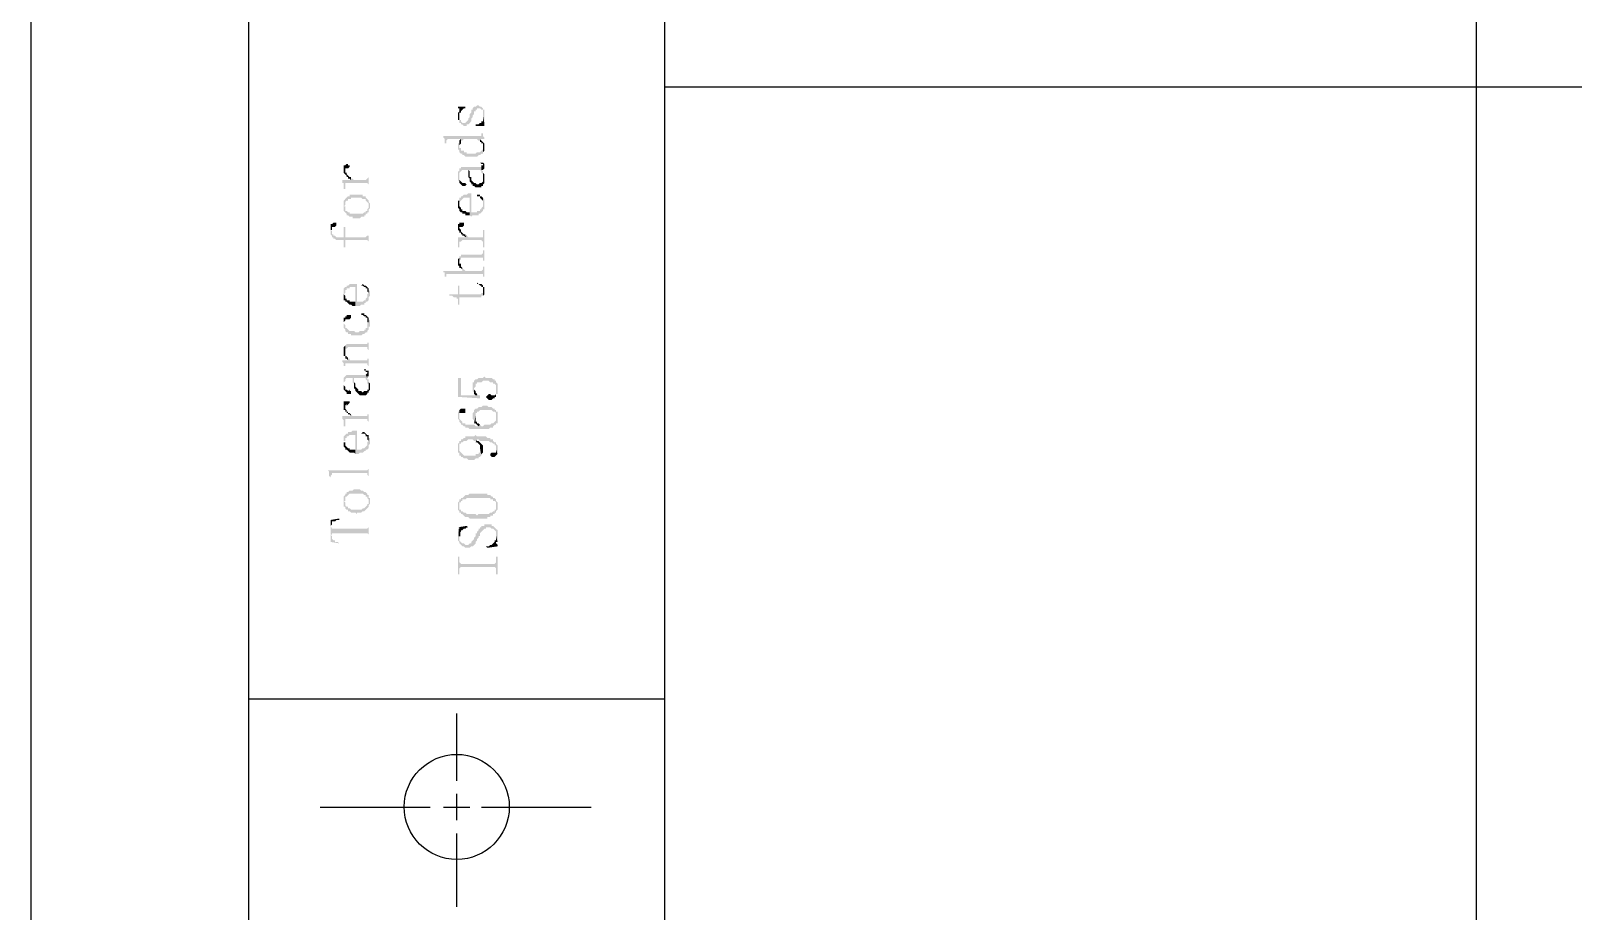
# Model space of a CAD drawing. Header units: inches. Extents: x 3613 to 8393, y -2205 to -794.
# Drawn here: x 4076.93 to 4124.44, y -2086.03 to -2058.91 of the extents above; entities that cross this region are included whole.
import ezdxf

# ---------------------------------------------------------------- set-up
doc = ezdxf.new("R2010")
doc.units = ezdxf.units.IN
doc.header["$MEASUREMENT"] = 0

msp = doc.modelspace()

# ---------------------------------------------------------------- hatches: boundary and pattern name
at = {"transparency": 33554559}
for points in [[(4090.087, -2061.252), (4090.087, -2061.297), (4090.132, -2061.297), (4090.132, -2061.703), (4090.132, -2061.523), (4090.132, -2061.433), (4090.177, -2061.433), (4090.177, -2061.387), (4090.222, -2061.342), (4090.222, -2061.342), (4090.268, -2061.297), (4090.313, -2061.297), (4090.313, -2061.252)], [(4090.132, -2061.703), (4090.132, -2061.749), (4090.177, -2061.749), (4090.177, -2061.794), (4090.222, -2061.794), (4090.268, -2061.839), (4090.358, -2061.839), (4090.358, -2061.794), (4090.403, -2061.794), (4090.448, -2061.749), (4090.448, -2061.749), (4090.493, -2061.703), (4090.493, -2061.613), (4090.538, -2061.568), (4090.538, -2061.523), (4090.584, -2061.478), (4090.584, -2061.387), (4090.629, -2061.387), (4090.629, -2061.342), (4090.674, -2061.342), (4090.674, -2061.297), (4090.764, -2061.297), (4090.809, -2061.342), (4090.854, -2061.342), (4090.854, -2061.387), (4090.854, -2061.523), (4090.899, -2061.749), (4090.899, -2061.703), (4090.899, -2061.613), (4090.899, -2061.433), (4090.899, -2061.342), (4090.854, -2061.342), (4090.854, -2061.297), (4090.854, -2061.297), (4090.809, -2061.252), (4090.764, -2061.252), (4090.719, -2061.207), (4090.674, -2061.207), (4090.629, -2061.252), (4090.584, -2061.252), (4090.538, -2061.297), (4090.538, -2061.342), (4090.493, -2061.342), (4090.493, -2061.433), (4090.448, -2061.478), (4090.448, -2061.568), (4090.403, -2061.613), (4090.403, -2061.658), (4090.358, -2061.703), (4090.358, -2061.703), (4090.313, -2061.749), (4090.222, -2061.749), (4090.177, -2061.703), (4090.177, -2061.658), (4090.132, -2061.658), (4090.132, -2061.523)], [(4090.087, -2061.523), (4090.087, -2061.658), (4090.132, -2061.658), (4090.132, -2061.703), (4090.132, -2061.342), (4090.132, -2061.387), (4090.087, -2061.433)], [(4090.629, -2061.794), (4090.629, -2061.839), (4090.899, -2061.839), (4090.899, -2061.794), (4090.899, -2061.749), (4090.899, -2061.749), (4090.854, -2061.523), (4090.854, -2061.613), (4090.854, -2061.703), (4090.809, -2061.703), (4090.809, -2061.749), (4090.764, -2061.749), (4090.719, -2061.794), (4090.674, -2061.794)], [(4089.636, -2062.155), (4089.636, -2062.2), (4089.681, -2062.245), (4089.681, -2062.38), (4089.726, -2062.38), (4089.726, -2062.29), (4089.726, -2062.29), (4089.771, -2062.245), (4090.177, -2062.245), (4090.177, -2062.29), (4090.222, -2062.29), (4090.268, -2062.245), (4090.674, -2062.245), (4090.719, -2062.29), (4090.764, -2062.29), (4090.764, -2062.245), (4090.899, -2062.245), (4090.899, -2062.2), (4090.854, -2062.155), (4090.854, -2062.064), (4090.809, -2062.064), (4090.809, -2062.11), (4090.809, -2062.155), (4090.764, -2062.155)], [(4090.132, -2062.335), (4090.132, -2062.471), (4090.132, -2062.426), (4090.177, -2062.38), (4090.177, -2062.335), (4090.177, -2062.245), (4090.177, -2062.245), (4090.132, -2062.29)], [(4090.764, -2062.29), (4090.764, -2062.335), (4090.809, -2062.335), (4090.809, -2062.38), (4090.854, -2062.38), (4090.854, -2062.651), (4090.899, -2062.606), (4090.899, -2062.471), (4090.899, -2062.426), (4090.899, -2062.38), (4090.854, -2062.335), (4090.854, -2062.335), (4090.809, -2062.29), (4090.809, -2062.29), (4090.764, -2062.245)], [(4090.087, -2062.471), (4090.087, -2062.561), (4090.132, -2062.606), (4090.132, -2062.651), (4090.177, -2062.696), (4090.222, -2062.696), (4090.222, -2062.741), (4090.268, -2062.741), (4090.313, -2062.787), (4090.674, -2062.787), (4090.719, -2062.741), (4090.764, -2062.741), (4090.809, -2062.696), (4090.854, -2062.696), (4090.854, -2062.471), (4090.854, -2062.561), (4090.809, -2062.606), (4090.809, -2062.606), (4090.764, -2062.651), (4090.674, -2062.651), (4090.629, -2062.696), (4090.358, -2062.696), (4090.358, -2062.651), (4090.268, -2062.651), (4090.268, -2062.606), (4090.177, -2062.606), (4090.177, -2062.516), (4090.132, -2062.516), (4090.132, -2062.335), (4090.132, -2062.38), (4090.087, -2062.38), (4090.087, -2062.426)], [(4086.567, -2063.193), (4086.567, -2063.283), (4086.567, -2063.283), (4086.612, -2063.328), (4086.612, -2063.193), (4086.612, -2063.148), (4086.702, -2063.148), (4086.747, -2063.102), (4086.747, -2063.057), (4086.702, -2063.057), (4086.702, -2063.012), (4086.657, -2063.012), (4086.612, -2063.057), (4086.567, -2063.057), (4086.567, -2063.148)], [(4086.612, -2063.328), (4086.612, -2063.328), (4086.657, -2063.373), (4086.657, -2063.418), (4086.702, -2063.418), (4086.702, -2063.464), (4086.747, -2063.464), (4086.792, -2063.509), (4086.792, -2063.418), (4086.747, -2063.418), (4086.702, -2063.373), (4086.702, -2063.373), (4086.657, -2063.328), (4086.657, -2063.283), (4086.612, -2063.283), (4086.612, -2063.193)], [(4090.087, -2063.373), (4090.087, -2063.418), (4090.087, -2063.509), (4090.132, -2063.554), (4090.132, -2063.599), (4090.132, -2063.373), (4090.132, -2063.283), (4090.177, -2063.238), (4090.177, -2063.238), (4090.222, -2063.193), (4090.403, -2063.193), (4090.403, -2063.418), (4090.403, -2063.193), (4090.764, -2063.193), (4090.809, -2063.238), (4090.809, -2063.283), (4090.809, -2063.283), (4090.854, -2063.328), (4090.854, -2063.373), (4090.854, -2063.464), (4090.854, -2063.283), (4090.854, -2063.238), (4090.809, -2063.193), (4090.809, -2063.102), (4090.177, -2063.102), (4090.177, -2063.148), (4090.132, -2063.148), (4090.132, -2063.238), (4090.087, -2063.238), (4090.087, -2063.328)], [(4090.403, -2063.418), (4090.448, -2063.464), (4090.448, -2063.554), (4090.448, -2063.554), (4090.493, -2063.599), (4090.493, -2063.644), (4090.538, -2063.644), (4090.538, -2063.689), (4090.584, -2063.689), (4090.629, -2063.734), (4090.809, -2063.734), (4090.809, -2063.689), (4090.854, -2063.689), (4090.854, -2063.644), (4090.899, -2063.599), (4090.899, -2063.464), (4090.899, -2063.373), (4090.899, -2063.328), (4090.899, -2063.328), (4090.854, -2063.283), (4090.854, -2063.554), (4090.854, -2063.554), (4090.809, -2063.599), (4090.764, -2063.599), (4090.719, -2063.644), (4090.674, -2063.644), (4090.629, -2063.599), (4090.584, -2063.599), (4090.538, -2063.554), (4090.538, -2063.554), (4090.493, -2063.509), (4090.493, -2063.418), (4090.448, -2063.418), (4090.448, -2063.238), (4090.403, -2063.193)], [(4090.719, -2062.967), (4090.764, -2062.967), (4090.809, -2063.012), (4090.854, -2063.012), (4090.854, -2063.193), (4090.899, -2063.148), (4090.899, -2063.057), (4090.899, -2063.012), (4090.854, -2062.967), (4090.764, -2062.967)], [(4090.809, -2063.102), (4090.809, -2063.193), (4090.854, -2063.193), (4090.854, -2063.057), (4090.809, -2063.057)], [(4086.522, -2063.509), (4086.522, -2063.599), (4086.567, -2063.599), (4086.567, -2063.689), (4086.567, -2063.779), (4086.612, -2063.779), (4086.612, -2063.644), (4086.612, -2063.599), (4087.289, -2063.599), (4087.334, -2063.644), (4087.334, -2063.779), (4087.334, -2063.283), (4087.334, -2063.418), (4087.334, -2063.418), (4087.289, -2063.464), (4087.289, -2063.464), (4087.244, -2063.509), (4086.883, -2063.509), (4086.838, -2063.464), (4086.792, -2063.464), (4086.792, -2063.509)], [(4090.132, -2063.599), (4090.132, -2063.599), (4090.177, -2063.644), (4090.177, -2063.644), (4090.222, -2063.689), (4090.313, -2063.689), (4090.358, -2063.644), (4090.313, -2063.599), (4090.222, -2063.599), (4090.177, -2063.554), (4090.177, -2063.554), (4090.132, -2063.509), (4090.132, -2063.373)], [(4086.567, -2064.141), (4086.567, -2064.321), (4086.567, -2064.321), (4086.612, -2064.276), (4086.612, -2064.231), (4086.612, -2064.186), (4086.657, -2064.141), (4086.702, -2064.141), (4086.702, -2064.095), (4086.792, -2064.095), (4086.792, -2064.05), (4087.108, -2064.05), (4087.153, -2064.095), (4087.244, -2064.095), (4087.244, -2064.141), (4087.244, -2064.141), (4087.289, -2064.186), (4087.289, -2064.186), (4087.334, -2064.231), (4087.334, -2064.502), (4087.334, -2064.411), (4087.379, -2064.366), (4087.379, -2064.276), (4087.379, -2064.231), (4087.334, -2064.186), (4087.334, -2064.141), (4087.334, -2064.141), (4087.289, -2064.095), (4087.289, -2064.095), (4087.244, -2064.05), (4087.244, -2064.005), (4087.153, -2064.005), (4087.153, -2063.96), (4086.747, -2063.96), (4086.747, -2064.005), (4086.702, -2064.005), (4086.657, -2064.05), (4086.657, -2064.05), (4086.612, -2064.095), (4086.612, -2064.095)], [(4086.567, -2064.321), (4086.567, -2064.456), (4086.567, -2064.456), (4086.612, -2064.502), (4086.612, -2064.502), (4086.657, -2064.547), (4086.657, -2064.592), (4086.702, -2064.592), (4086.747, -2064.637), (4086.838, -2064.637), (4086.838, -2064.682), (4087.063, -2064.682), (4087.108, -2064.637), (4087.199, -2064.637), (4087.199, -2064.592), (4087.244, -2064.592), (4087.244, -2064.547), (4087.289, -2064.547), (4087.289, -2064.502), (4087.334, -2064.502), (4087.334, -2064.321), (4087.334, -2064.366), (4087.289, -2064.411), (4087.289, -2064.456), (4087.244, -2064.456), (4087.244, -2064.502), (4087.199, -2064.502), (4087.153, -2064.547), (4086.747, -2064.547), (4086.747, -2064.502), (4086.702, -2064.502), (4086.657, -2064.456), (4086.612, -2064.456), (4086.612, -2064.321), (4086.567, -2064.321), (4086.567, -2064.141), (4086.567, -2064.186), (4086.567, -2064.276)], [(4090.087, -2064.276), (4090.087, -2064.366), (4090.132, -2064.411), (4090.132, -2064.456), (4090.177, -2064.502), (4090.222, -2064.502), (4090.222, -2064.547), (4090.313, -2064.547), (4090.313, -2064.592), (4090.448, -2064.592), (4090.448, -2064.502), (4090.358, -2064.502), (4090.313, -2064.456), (4090.222, -2064.456), (4090.222, -2064.411), (4090.177, -2064.411), (4090.177, -2064.366), (4090.177, -2064.366), (4090.132, -2064.321), (4090.132, -2064.141), (4090.087, -2064.141), (4090.087, -2064.231)], [(4090.132, -2064.141), (4090.132, -2064.231), (4090.132, -2064.186), (4090.132, -2064.186), (4090.177, -2064.141), (4090.177, -2064.141), (4090.222, -2064.095), (4090.222, -2064.095), (4090.268, -2064.05), (4090.448, -2064.05), (4090.448, -2064.592), (4090.493, -2064.637), (4090.493, -2064.637), (4090.538, -2064.592), (4090.719, -2064.592), (4090.719, -2064.547), (4090.764, -2064.547), (4090.809, -2064.502), (4090.809, -2064.502), (4090.854, -2064.456), (4090.854, -2064.411), (4090.899, -2064.411), (4090.899, -2064.231), (4090.899, -2064.141), (4090.899, -2064.095), (4090.854, -2064.05), (4090.854, -2064.231), (4090.854, -2064.321), (4090.854, -2064.321), (4090.809, -2064.366), (4090.809, -2064.411), (4090.764, -2064.411), (4090.764, -2064.456), (4090.674, -2064.456), (4090.674, -2064.502), (4090.493, -2064.502), (4090.493, -2063.915), (4090.403, -2063.915), (4090.358, -2063.96), (4090.268, -2063.96), (4090.222, -2064.005), (4090.177, -2064.005), (4090.177, -2064.05), (4090.132, -2064.05), (4090.132, -2064.095)], [(4090.674, -2063.96), (4090.674, -2064.005), (4090.764, -2064.005), (4090.764, -2064.05), (4090.809, -2064.095), (4090.809, -2064.095), (4090.854, -2064.141), (4090.854, -2064.231), (4090.854, -2064.05), (4090.854, -2064.05), (4090.809, -2064.005), (4090.764, -2064.005), (4090.764, -2063.96)], [(4086.161, -2064.863), (4086.161, -2065.043), (4086.206, -2065.043), (4086.206, -2064.953), (4086.296, -2064.953), (4086.341, -2064.908), (4086.341, -2064.818), (4086.251, -2064.818), (4086.206, -2064.863)], [(4086.161, -2065.043), (4086.161, -2065.179), (4086.161, -2065.179), (4086.206, -2065.224), (4086.206, -2065.269), (4086.251, -2065.269), (4086.251, -2065.314), (4086.296, -2065.314), (4086.341, -2065.359), (4086.567, -2065.359), (4086.567, -2065.585), (4086.612, -2065.585), (4086.612, -2065.359), (4087.289, -2065.359), (4087.334, -2065.404), (4087.334, -2065.54), (4087.334, -2064.998), (4087.334, -2065.224), (4087.289, -2065.224), (4087.244, -2065.269), (4086.612, -2065.269), (4086.612, -2064.953), (4086.567, -2064.953), (4086.567, -2065.269), (4086.341, -2065.269), (4086.296, -2065.224), (4086.251, -2065.224), (4086.251, -2065.179), (4086.206, -2065.179), (4086.206, -2065.088), (4086.161, -2065.043), (4086.161, -2064.863), (4086.161, -2064.953), (4086.161, -2064.998)], [(4090.087, -2064.953), (4090.087, -2065.043), (4090.087, -2065.043), (4090.132, -2065.088), (4090.132, -2065.133), (4090.132, -2064.953), (4090.222, -2064.953), (4090.268, -2064.908), (4090.268, -2064.863), (4090.268, -2064.818), (4090.132, -2064.818), (4090.132, -2064.863), (4090.087, -2064.863), (4090.087, -2064.908)], [(4090.087, -2065.269), (4090.087, -2065.314), (4090.087, -2065.404), (4090.087, -2065.585), (4090.132, -2065.585), (4090.132, -2065.404), (4090.177, -2065.404), (4090.222, -2065.359), (4090.809, -2065.359), (4090.854, -2065.404), (4090.854, -2065.585), (4090.899, -2065.585), (4090.899, -2065.043), (4090.854, -2065.043), (4090.854, -2065.224), (4090.854, -2065.269), (4090.403, -2065.269), (4090.358, -2065.224), (4090.313, -2065.269)], [(4090.132, -2065.133), (4090.177, -2065.133), (4090.177, -2065.179), (4090.222, -2065.179), (4090.222, -2065.224), (4090.268, -2065.224), (4090.313, -2065.269), (4090.313, -2065.269), (4090.358, -2065.224), (4090.313, -2065.224), (4090.313, -2065.179), (4090.268, -2065.179), (4090.222, -2065.133), (4090.222, -2065.133), (4090.177, -2065.088), (4090.177, -2065.043), (4090.132, -2064.998), (4090.132, -2064.998)], [(4090.087, -2066.036), (4090.087, -2066.126), (4090.132, -2066.171), (4090.132, -2066.217), (4090.177, -2066.217), (4090.222, -2066.262), (4090.222, -2066.307), (4090.222, -2066.217), (4090.177, -2066.171), (4090.177, -2066.081), (4090.132, -2066.081), (4090.132, -2065.856), (4090.132, -2065.901), (4090.087, -2065.946), (4090.087, -2065.991)], [(4090.132, -2065.856), (4090.132, -2066.036), (4090.132, -2065.991), (4090.177, -2065.946), (4090.177, -2065.901), (4090.854, -2065.901), (4090.854, -2065.991), (4090.899, -2065.991), (4090.899, -2065.675), (4090.854, -2065.675), (4090.854, -2065.765), (4090.854, -2065.765), (4090.809, -2065.81), (4090.177, -2065.81), (4090.177, -2065.856)], [(4089.636, -2066.307), (4089.636, -2066.352), (4089.681, -2066.352), (4089.681, -2066.397), (4089.681, -2066.487), (4089.726, -2066.487), (4089.726, -2066.442), (4089.726, -2066.397), (4090.854, -2066.397), (4090.854, -2066.487), (4090.899, -2066.487), (4090.899, -2066.171), (4090.854, -2066.171), (4090.854, -2066.262), (4090.854, -2066.262), (4090.809, -2066.307), (4090.313, -2066.307), (4090.268, -2066.262), (4090.222, -2066.262), (4090.222, -2066.307)], [(4086.567, -2066.894), (4086.567, -2067.029), (4086.567, -2067.029), (4086.612, -2066.984), (4086.612, -2066.894), (4086.657, -2066.894), (4086.657, -2066.848), (4086.747, -2066.848), (4086.747, -2066.803), (4086.928, -2066.803), (4086.928, -2067.39), (4087.063, -2067.39), (4087.108, -2067.345), (4087.199, -2067.345), (4087.199, -2067.3), (4087.244, -2067.3), (4087.244, -2067.255), (4087.289, -2067.255), (4087.334, -2067.21), (4087.334, -2067.164), (4087.334, -2067.119), (4087.379, -2067.074), (4087.379, -2067.029), (4087.379, -2066.939), (4087.379, -2066.939), (4087.334, -2066.894), (4087.334, -2066.848), (4087.334, -2066.984), (4087.334, -2066.984), (4087.289, -2067.029), (4087.289, -2067.119), (4087.289, -2067.119), (4087.244, -2067.164), (4087.244, -2067.21), (4087.199, -2067.21), (4087.153, -2067.255), (4086.973, -2067.255), (4086.973, -2066.713), (4086.747, -2066.713), (4086.702, -2066.758), (4086.657, -2066.758), (4086.657, -2066.803), (4086.612, -2066.803), (4086.567, -2066.848)], [(4086.567, -2067.029), (4086.567, -2067.074), (4086.567, -2067.21), (4086.612, -2067.21), (4086.612, -2067.255), (4086.657, -2067.255), (4086.702, -2067.3), (4086.702, -2067.3), (4086.747, -2067.345), (4086.792, -2067.345), (4086.838, -2067.39), (4086.928, -2067.39), (4086.928, -2067.255), (4086.747, -2067.255), (4086.747, -2067.21), (4086.657, -2067.21), (4086.657, -2067.164), (4086.612, -2067.164), (4086.612, -2067.074), (4086.612, -2067.074), (4086.567, -2067.029), (4086.567, -2066.894), (4086.567, -2066.939), (4086.567, -2066.984)], [(4087.108, -2066.758), (4087.153, -2066.758), (4087.199, -2066.803), (4087.244, -2066.803), (4087.244, -2066.848), (4087.289, -2066.848), (4087.289, -2066.939), (4087.289, -2066.939), (4087.334, -2066.984), (4087.334, -2066.848), (4087.289, -2066.803), (4087.244, -2066.758), (4087.199, -2066.758), (4087.153, -2066.713), (4087.153, -2066.713)], [(4089.816, -2067.029), (4089.816, -2067.074), (4089.907, -2067.074), (4089.952, -2067.119), (4090.042, -2067.119), (4090.042, -2067.164), (4090.087, -2067.164), (4090.087, -2067.345), (4090.132, -2067.345), (4090.132, -2067.119), (4090.809, -2067.119), (4090.809, -2067.074), (4090.854, -2067.074), (4090.854, -2066.894), (4090.854, -2066.984), (4090.809, -2066.984), (4090.809, -2067.029), (4090.132, -2067.029), (4090.132, -2066.758), (4090.087, -2066.758), (4090.087, -2067.029)], [(4090.674, -2066.713), (4090.719, -2066.713), (4090.764, -2066.758), (4090.809, -2066.758), (4090.809, -2066.803), (4090.854, -2066.803), (4090.854, -2067.074), (4090.899, -2067.029), (4090.899, -2066.939), (4090.899, -2066.894), (4090.899, -2066.803), (4090.854, -2066.803), (4090.854, -2066.758), (4090.854, -2066.758), (4090.809, -2066.713), (4090.719, -2066.713), (4090.674, -2066.668)], [(4086.567, -2067.932), (4086.567, -2068.067), (4086.567, -2067.887), (4086.612, -2067.841), (4086.612, -2067.796), (4086.747, -2067.796), (4086.792, -2067.751), (4086.792, -2067.706), (4086.792, -2067.661), (4086.657, -2067.661), (4086.657, -2067.706), (4086.612, -2067.706), (4086.612, -2067.751), (4086.567, -2067.751), (4086.567, -2067.887)], [(4086.567, -2068.067), (4086.612, -2068.112), (4086.612, -2068.157), (4086.612, -2068.157), (4086.657, -2068.202), (4086.702, -2068.202), (4086.702, -2068.248), (4086.792, -2068.248), (4086.792, -2068.293), (4087.108, -2068.293), (4087.153, -2068.248), (4087.199, -2068.248), (4087.244, -2068.202), (4087.289, -2068.202), (4087.289, -2068.157), (4087.334, -2068.112), (4087.334, -2068.022), (4087.379, -2068.022), (4087.379, -2067.887), (4087.379, -2067.841), (4087.334, -2067.796), (4087.334, -2067.751), (4087.334, -2067.887), (4087.334, -2067.887), (4087.289, -2067.932), (4087.289, -2068.067), (4087.244, -2068.067), (4087.244, -2068.112), (4087.199, -2068.112), (4087.199, -2068.157), (4087.063, -2068.157), (4087.018, -2068.202), (4086.928, -2068.202), (4086.883, -2068.157), (4086.747, -2068.157), (4086.702, -2068.112), (4086.702, -2068.112), (4086.657, -2068.067), (4086.612, -2068.067), (4086.612, -2067.977), (4086.612, -2067.977), (4086.567, -2067.932)], [(4087.108, -2067.661), (4087.153, -2067.661), (4087.199, -2067.706), (4087.244, -2067.706), (4087.244, -2067.751), (4087.289, -2067.751), (4087.289, -2067.887), (4087.334, -2067.887), (4087.334, -2067.751), (4087.289, -2067.706), (4087.289, -2067.706), (4087.244, -2067.661), (4087.199, -2067.661), (4087.199, -2067.616), (4087.108, -2067.616)], [(4086.567, -2068.789), (4086.567, -2068.879), (4086.567, -2068.925), (4086.612, -2068.925), (4086.612, -2069.015), (4086.657, -2069.015), (4086.702, -2069.06), (4086.702, -2068.97), (4086.657, -2068.97), (4086.657, -2068.925), (4086.612, -2068.925), (4086.612, -2068.609), (4086.567, -2068.654), (4086.567, -2068.699), (4086.567, -2068.744)], [(4086.612, -2068.609), (4086.612, -2068.789), (4086.612, -2068.699), (4086.657, -2068.699), (4086.702, -2068.654), (4087.289, -2068.654), (4087.289, -2068.699), (4087.334, -2068.744), (4087.334, -2068.473), (4087.334, -2068.518), (4087.289, -2068.518), (4087.289, -2068.563), (4086.657, -2068.563), (4086.612, -2068.609)], [(4086.522, -2069.06), (4086.522, -2069.105), (4086.567, -2069.15), (4086.567, -2069.24), (4086.612, -2069.24), (4086.612, -2069.15), (4087.289, -2069.15), (4087.289, -2069.195), (4087.334, -2069.24), (4087.334, -2068.97), (4087.334, -2069.015), (4087.289, -2069.015), (4087.289, -2069.06), (4086.747, -2069.06), (4086.747, -2069.015), (4086.702, -2069.015), (4086.702, -2069.06)], [(4087.199, -2069.331), (4087.199, -2069.376), (4087.244, -2069.376), (4087.244, -2069.421), (4087.289, -2069.421), (4087.289, -2069.556), (4087.334, -2069.556), (4087.334, -2069.421), (4087.334, -2069.376), (4087.244, -2069.376), (4087.244, -2069.331)], [(4086.567, -2069.782), (4086.567, -2069.827), (4086.567, -2069.963), (4086.567, -2069.737), (4086.612, -2069.692), (4086.612, -2069.647), (4086.612, -2069.647), (4086.657, -2069.602), (4086.838, -2069.602), (4086.838, -2069.737), (4086.883, -2069.782), (4086.883, -2069.827), (4086.883, -2069.602), (4087.244, -2069.602), (4087.244, -2069.647), (4087.289, -2069.692), (4087.289, -2069.782), (4087.334, -2069.782), (4087.334, -2069.872), (4087.334, -2069.647), (4087.289, -2069.647), (4087.289, -2069.602), (4087.244, -2069.511), (4086.657, -2069.511), (4086.612, -2069.556), (4086.612, -2069.556), (4086.567, -2069.602), (4086.567, -2069.647), (4086.567, -2069.737)], [(4086.567, -2069.963), (4086.612, -2070.008), (4086.612, -2070.008), (4086.657, -2070.053), (4086.657, -2070.098), (4086.792, -2070.098), (4086.792, -2070.008), (4086.747, -2070.008), (4086.747, -2069.963), (4086.702, -2070.008), (4086.702, -2070.008), (4086.657, -2069.963), (4086.612, -2069.963), (4086.612, -2069.917), (4086.612, -2069.872), (4086.567, -2069.827), (4086.567, -2069.782)], [(4086.883, -2069.827), (4086.883, -2069.917), (4086.928, -2069.963), (4086.928, -2070.008), (4086.928, -2070.008), (4086.973, -2070.053), (4086.973, -2070.053), (4087.018, -2070.098), (4087.018, -2070.098), (4087.063, -2070.143), (4087.244, -2070.143), (4087.289, -2070.098), (4087.289, -2070.053), (4087.334, -2070.053), (4087.334, -2070.008), (4087.334, -2070.008), (4087.379, -2069.963), (4087.379, -2069.872), (4087.379, -2069.782), (4087.334, -2069.737), (4087.334, -2069.692), (4087.334, -2069.963), (4087.289, -2069.963), (4087.289, -2070.008), (4087.199, -2070.008), (4087.153, -2070.053), (4087.108, -2070.008), (4087.018, -2070.008), (4087.018, -2069.963), (4086.973, -2069.917), (4086.973, -2069.917), (4086.928, -2069.872), (4086.928, -2069.827), (4086.928, -2069.782), (4086.883, -2069.737), (4086.883, -2069.602)], [(4087.244, -2069.511), (4087.289, -2069.602), (4087.289, -2069.466), (4087.289, -2069.466)], [(4090.087, -2069.602), (4090.087, -2070.188), (4090.764, -2070.233), (4090.764, -2070.143), (4090.719, -2070.143), (4090.674, -2070.098), (4090.674, -2070.143), (4090.177, -2070.143), (4090.177, -2069.602)], [(4090.538, -2069.872), (4090.538, -2070.008), (4090.538, -2070.008), (4090.584, -2070.053), (4090.584, -2070.098), (4090.584, -2069.917), (4090.584, -2069.917), (4090.629, -2069.872), (4090.629, -2069.782), (4090.674, -2069.782), (4090.674, -2069.737), (4090.809, -2069.737), (4090.854, -2069.692), (4091.035, -2069.692), (4091.08, -2069.737), (4091.17, -2069.737), (4091.17, -2069.782), (4091.215, -2069.782), (4091.26, -2069.827), (4091.26, -2070.098), (4091.306, -2070.098), (4091.306, -2069.963), (4091.306, -2069.782), (4091.306, -2069.782), (4091.26, -2069.737), (4091.26, -2069.692), (4091.215, -2069.692), (4091.215, -2069.647), (4091.17, -2069.647), (4091.125, -2069.602), (4090.945, -2069.602), (4090.899, -2069.556), (4090.899, -2069.556), (4090.854, -2069.602), (4090.719, -2069.602), (4090.674, -2069.647), (4090.629, -2069.647), (4090.584, -2069.692), (4090.584, -2069.737), (4090.538, -2069.737), (4090.538, -2069.827), (4090.538, -2069.827)], [(4086.567, -2070.459), (4086.567, -2070.594), (4086.612, -2070.594), (4086.612, -2070.459), (4086.612, -2070.459), (4086.657, -2070.414), (4086.657, -2070.459), (4086.702, -2070.414), (4086.702, -2070.414), (4086.747, -2070.369), (4086.747, -2070.324), (4086.567, -2070.324), (4086.567, -2070.414)], [(4090.584, -2070.098), (4090.584, -2070.098), (4090.629, -2070.143), (4090.674, -2070.143), (4090.674, -2070.098), (4090.674, -2070.098), (4090.629, -2070.053), (4090.629, -2070.008), (4090.629, -2070.008), (4090.584, -2069.963), (4090.584, -2069.917)], [(4090.945, -2070.188), (4090.945, -2070.188), (4090.99, -2070.233), (4090.99, -2070.233), (4091.035, -2070.279), (4091.125, -2070.279), (4091.17, -2070.233), (4091.215, -2070.233), (4091.215, -2070.188), (4091.26, -2070.188), (4091.26, -2069.963), (4091.26, -2070.098), (4091.26, -2070.098), (4091.215, -2070.143), (4091.125, -2070.143), (4091.08, -2070.098), (4091.035, -2070.098), (4090.99, -2070.143), (4090.99, -2070.143)], [(4086.522, -2070.775), (4086.522, -2070.865), (4086.567, -2070.91), (4086.567, -2071.001), (4086.567, -2071.091), (4086.612, -2071.091), (4086.612, -2070.865), (4087.289, -2070.865), (4087.289, -2070.91), (4087.334, -2070.955), (4087.334, -2071.091), (4087.334, -2070.549), (4087.334, -2070.73), (4087.289, -2070.73), (4087.289, -2070.775), (4086.838, -2070.775), (4086.792, -2070.73), (4086.792, -2070.775)], [(4086.612, -2070.594), (4086.612, -2070.64), (4086.657, -2070.64), (4086.657, -2070.685), (4086.702, -2070.685), (4086.702, -2070.73), (4086.747, -2070.73), (4086.792, -2070.775), (4086.792, -2070.73), (4086.792, -2070.73), (4086.747, -2070.685), (4086.702, -2070.685), (4086.702, -2070.64), (4086.657, -2070.64), (4086.657, -2070.594), (4086.657, -2070.594), (4086.612, -2070.549), (4086.612, -2070.504), (4086.612, -2070.504)], [(4090.087, -2070.775), (4090.087, -2070.865), (4090.087, -2070.865), (4090.132, -2070.91), (4090.132, -2070.955), (4090.132, -2070.955), (4090.177, -2071.001), (4090.177, -2071.046), (4090.222, -2071.046), (4090.268, -2071.091), (4090.313, -2071.091), (4090.313, -2071.136), (4090.403, -2071.136), (4090.448, -2071.181), (4091.035, -2071.181), (4091.08, -2071.136), (4091.17, -2071.136), (4091.17, -2071.091), (4091.17, -2071.091), (4091.215, -2071.046), (4091.26, -2071.046), (4091.26, -2071.001), (4091.306, -2071.001), (4091.26, -2070.82), (4091.26, -2070.91), (4091.26, -2070.91), (4091.215, -2070.955), (4091.215, -2070.955), (4091.17, -2071.001), (4091.125, -2071.001), (4091.08, -2071.046), (4090.899, -2071.046), (4090.854, -2071.091), (4090.809, -2071.091), (4090.764, -2071.046), (4090.764, -2071.046), (4090.719, -2071.091), (4090.629, -2071.091), (4090.584, -2071.046), (4090.313, -2071.046), (4090.313, -2071.001), (4090.222, -2071.001), (4090.222, -2070.955), (4090.177, -2070.91), (4090.177, -2070.91), (4090.132, -2070.865), (4090.132, -2070.82), (4090.132, -2070.64), (4090.087, -2070.64), (4090.087, -2070.73)], [(4090.132, -2070.64), (4090.132, -2070.775), (4090.132, -2070.685), (4090.313, -2070.685), (4090.313, -2070.594), (4090.313, -2070.549), (4090.177, -2070.549), (4090.132, -2070.594)], [(4090.538, -2070.775), (4090.538, -2070.865), (4090.538, -2070.865), (4090.584, -2070.91), (4090.584, -2070.955), (4090.584, -2071.001), (4090.629, -2070.775), (4090.629, -2070.685), (4090.674, -2070.685), (4090.674, -2070.64), (4090.719, -2070.64), (4090.764, -2070.594), (4091.125, -2070.594), (4091.17, -2070.64), (4091.215, -2070.64), (4091.26, -2070.685), (4091.26, -2070.82), (4091.306, -2071.001), (4091.306, -2070.91), (4091.306, -2070.775), (4091.306, -2070.64), (4091.26, -2070.64), (4091.26, -2070.594), (4091.215, -2070.594), (4091.215, -2070.549), (4091.17, -2070.549), (4091.125, -2070.504), (4091.035, -2070.504), (4090.99, -2070.459), (4090.854, -2070.459), (4090.809, -2070.504), (4090.719, -2070.504), (4090.674, -2070.549), (4090.629, -2070.549), (4090.584, -2070.594), (4090.584, -2070.64), (4090.584, -2070.64), (4090.538, -2070.685)], [(4090.584, -2071.001), (4090.629, -2071.001), (4090.674, -2071.046), (4090.674, -2071.046), (4090.719, -2071.091), (4090.764, -2071.046), (4090.719, -2071.001), (4090.674, -2071.001), (4090.674, -2070.955), (4090.629, -2070.955), (4090.629, -2070.91), (4090.629, -2070.775)], [(4086.567, -2071.452), (4086.567, -2071.587), (4086.567, -2071.542), (4086.612, -2071.542), (4086.612, -2071.452), (4086.657, -2071.452), (4086.657, -2071.407), (4086.702, -2071.407), (4086.747, -2071.362), (4086.928, -2071.362), (4086.928, -2071.948), (4087.018, -2071.948), (4087.063, -2071.903), (4087.153, -2071.903), (4087.199, -2071.858), (4087.244, -2071.858), (4087.244, -2071.813), (4087.289, -2071.813), (4087.334, -2071.768), (4087.334, -2071.723), (4087.334, -2071.678), (4087.379, -2071.632), (4087.379, -2071.542), (4087.379, -2071.452), (4087.334, -2071.452), (4087.334, -2071.362), (4087.334, -2071.542), (4087.334, -2071.542), (4087.289, -2071.587), (4087.289, -2071.678), (4087.289, -2071.678), (4087.244, -2071.723), (4087.244, -2071.723), (4087.199, -2071.768), (4087.153, -2071.768), (4087.108, -2071.813), (4086.973, -2071.813), (4086.973, -2071.226), (4086.838, -2071.226), (4086.792, -2071.271), (4086.702, -2071.271), (4086.702, -2071.317), (4086.657, -2071.317), (4086.612, -2071.362), (4086.612, -2071.362), (4086.567, -2071.407)], [(4087.108, -2071.317), (4087.199, -2071.317), (4087.244, -2071.362), (4087.244, -2071.407), (4087.289, -2071.407), (4087.289, -2071.452), (4087.289, -2071.497), (4087.334, -2071.542), (4087.334, -2071.362), (4087.289, -2071.362), (4087.244, -2071.317), (4087.244, -2071.317), (4087.199, -2071.271), (4087.153, -2071.271)], [(4086.567, -2071.587), (4086.567, -2071.723), (4086.567, -2071.723), (4086.612, -2071.768), (4086.612, -2071.813), (4086.657, -2071.813), (4086.702, -2071.858), (4086.702, -2071.858), (4086.747, -2071.903), (4086.883, -2071.903), (4086.928, -2071.948), (4086.928, -2071.813), (4086.747, -2071.813), (4086.747, -2071.768), (4086.702, -2071.768), (4086.657, -2071.723), (4086.657, -2071.723), (4086.612, -2071.678), (4086.612, -2071.587), (4086.567, -2071.587), (4086.567, -2071.452), (4086.567, -2071.542)], [(4090.087, -2071.768), (4090.087, -2071.903), (4090.132, -2071.903), (4090.132, -2071.994), (4090.177, -2071.994), (4090.177, -2072.039), (4090.222, -2072.039), (4090.268, -2072.084), (4090.358, -2072.084), (4090.403, -2072.129), (4090.584, -2072.129), (4090.629, -2072.084), (4090.719, -2072.084), (4090.719, -2072.039), (4090.764, -2072.039), (4090.809, -2071.994), (4090.764, -2071.768), (4090.764, -2071.813), (4090.764, -2071.903), (4090.719, -2071.903), (4090.719, -2071.948), (4090.629, -2071.948), (4090.629, -2071.994), (4090.268, -2071.994), (4090.222, -2071.948), (4090.222, -2071.948), (4090.177, -2071.903), (4090.177, -2071.903), (4090.132, -2071.858), (4090.132, -2071.587), (4090.087, -2071.632), (4090.087, -2071.723)], [(4090.132, -2071.587), (4090.132, -2071.768), (4090.132, -2071.723), (4090.132, -2071.632), (4090.177, -2071.632), (4090.177, -2071.587), (4090.222, -2071.587), (4090.268, -2071.542), (4090.358, -2071.542), (4090.403, -2071.497), (4090.538, -2071.497), (4090.584, -2071.542), (4090.629, -2071.542), (4090.629, -2071.587), (4090.674, -2071.497), (4090.719, -2071.497), (4090.764, -2071.542), (4091.035, -2071.542), (4091.08, -2071.587), (4091.125, -2071.587), (4091.17, -2071.632), (4091.215, -2071.632), (4091.215, -2071.678), (4091.26, -2071.678), (4091.26, -2071.813), (4091.26, -2071.813), (4091.306, -2071.948), (4091.306, -2071.813), (4091.306, -2071.723), (4091.306, -2071.678), (4091.26, -2071.632), (4091.26, -2071.587), (4091.215, -2071.587), (4091.17, -2071.542), (4091.17, -2071.497), (4091.08, -2071.497), (4091.08, -2071.452), (4090.99, -2071.452), (4090.945, -2071.407), (4090.674, -2071.407), (4090.629, -2071.362), (4090.584, -2071.407), (4090.313, -2071.407), (4090.313, -2071.452), (4090.268, -2071.452), (4090.222, -2071.497), (4090.177, -2071.497), (4090.177, -2071.542), (4090.132, -2071.542)], [(4090.629, -2071.587), (4090.674, -2071.587), (4090.719, -2071.632), (4090.764, -2071.678), (4090.764, -2071.768), (4090.764, -2071.768), (4090.809, -2071.994), (4090.809, -2071.948), (4090.809, -2071.948), (4090.854, -2071.903), (4090.854, -2071.858), (4090.854, -2071.768), (4090.854, -2071.678), (4090.809, -2071.632), (4090.809, -2071.632), (4090.764, -2071.587), (4090.764, -2071.587), (4090.719, -2071.542), (4090.674, -2071.542), (4090.674, -2071.497)], [(4086.07, -2072.445), (4086.07, -2072.445), (4086.115, -2072.49), (4086.115, -2072.58), (4086.115, -2072.625), (4086.161, -2072.671), (4086.161, -2072.761), (4086.161, -2072.625), (4086.206, -2072.58), (4086.206, -2072.535), (4087.289, -2072.535), (4087.289, -2072.58), (4087.289, -2072.58), (4087.334, -2072.625), (4087.334, -2072.761), (4087.334, -2072.219), (4087.334, -2072.4), (4087.334, -2072.4), (4087.289, -2072.445), (4087.244, -2072.445)], [(4091.08, -2071.994), (4091.08, -2071.994), (4091.125, -2072.039), (4091.215, -2072.039), (4091.26, -2071.994), (4091.26, -2071.994), (4091.306, -2071.948), (4091.26, -2071.813), (4091.26, -2071.903), (4091.125, -2071.903), (4091.08, -2071.948)], [(4086.567, -2073.257), (4086.567, -2073.393), (4086.612, -2073.393), (4086.612, -2073.257), (4086.657, -2073.257), (4086.702, -2073.212), (4086.702, -2073.212), (4086.747, -2073.167), (4087.153, -2073.167), (4087.199, -2073.212), (4087.244, -2073.212), (4087.244, -2073.257), (4087.289, -2073.257), (4087.289, -2073.302), (4087.334, -2073.348), (4087.334, -2073.393), (4087.334, -2073.573), (4087.334, -2073.528), (4087.334, -2073.528), (4087.379, -2073.483), (4087.379, -2073.393), (4087.379, -2073.302), (4087.334, -2073.302), (4087.334, -2073.212), (4087.289, -2073.212), (4087.289, -2073.167), (4087.244, -2073.122), (4087.199, -2073.122), (4087.153, -2073.077), (4087.108, -2073.077), (4087.063, -2073.032), (4086.883, -2073.032), (4086.838, -2073.077), (4086.747, -2073.077), (4086.702, -2073.122), (4086.657, -2073.122), (4086.657, -2073.167), (4086.612, -2073.167), (4086.612, -2073.212)], [(4090.132, -2073.393), (4090.132, -2073.573), (4090.132, -2073.528), (4090.132, -2073.438), (4090.177, -2073.438), (4090.177, -2073.393), (4090.222, -2073.393), (4090.222, -2073.348), (4090.313, -2073.348), (4090.358, -2073.302), (4091.08, -2073.302), (4091.08, -2073.348), (4091.17, -2073.348), (4091.17, -2073.393), (4091.215, -2073.393), (4091.26, -2073.438), (4091.26, -2073.573), (4091.26, -2073.348), (4091.26, -2073.348), (4091.215, -2073.302), (4091.17, -2073.302), (4091.17, -2073.257), (4091.125, -2073.257), (4091.08, -2073.212), (4090.99, -2073.212), (4090.99, -2073.167), (4090.448, -2073.167), (4090.403, -2073.212), (4090.313, -2073.212), (4090.268, -2073.257), (4090.268, -2073.257), (4090.222, -2073.302), (4090.177, -2073.302), (4090.177, -2073.348), (4090.132, -2073.348)], [(4086.567, -2073.393), (4086.567, -2073.483), (4086.567, -2073.573), (4086.612, -2073.573), (4086.612, -2073.618), (4086.657, -2073.663), (4086.702, -2073.663), (4086.702, -2073.709), (4086.747, -2073.709), (4086.792, -2073.754), (4086.928, -2073.754), (4086.973, -2073.799), (4086.973, -2073.754), (4087.108, -2073.754), (4087.153, -2073.709), (4087.199, -2073.709), (4087.244, -2073.663), (4087.244, -2073.663), (4087.289, -2073.618), (4087.289, -2073.618), (4087.334, -2073.573), (4087.334, -2073.393), (4087.334, -2073.483), (4087.289, -2073.483), (4087.289, -2073.528), (4087.244, -2073.573), (4087.244, -2073.573), (4087.199, -2073.618), (4087.153, -2073.618), (4087.108, -2073.663), (4086.792, -2073.663), (4086.747, -2073.618), (4086.702, -2073.618), (4086.702, -2073.573), (4086.657, -2073.573), (4086.612, -2073.528), (4086.612, -2073.483), (4086.612, -2073.438), (4086.567, -2073.393), (4086.567, -2073.257), (4086.567, -2073.348), (4086.567, -2073.348)], [(4090.087, -2073.573), (4090.087, -2073.663), (4090.087, -2073.663), (4090.132, -2073.709), (4090.132, -2073.754), (4090.177, -2073.754), (4090.177, -2073.799), (4090.222, -2073.799), (4090.268, -2073.844), (4090.268, -2073.844), (4090.313, -2073.889), (4090.403, -2073.889), (4090.448, -2073.934), (4090.99, -2073.934), (4090.99, -2073.889), (4091.08, -2073.889), (4091.08, -2073.844), (4091.17, -2073.844), (4091.17, -2073.799), (4091.215, -2073.799), (4091.215, -2073.754), (4091.26, -2073.754), (4091.26, -2073.709), (4091.306, -2073.663), (4091.306, -2073.573), (4091.306, -2073.438), (4091.306, -2073.438), (4091.26, -2073.393), (4091.26, -2073.573), (4091.26, -2073.663), (4091.215, -2073.663), (4091.215, -2073.709), (4091.17, -2073.709), (4091.125, -2073.754), (4091.08, -2073.754), (4091.035, -2073.799), (4090.719, -2073.799), (4090.674, -2073.844), (4090.674, -2073.844), (4090.629, -2073.799), (4090.358, -2073.799), (4090.313, -2073.754), (4090.268, -2073.754), (4090.222, -2073.709), (4090.177, -2073.709), (4090.177, -2073.663), (4090.132, -2073.663), (4090.132, -2073.573), (4090.132, -2073.393), (4090.087, -2073.438), (4090.087, -2073.528)], [(4086.161, -2073.979), (4086.161, -2074.16), (4086.161, -2074.16), (4086.206, -2074.115), (4086.206, -2074.024), (4086.296, -2074.024), (4086.341, -2073.979), (4086.431, -2073.979), (4086.431, -2073.934)], [(4086.161, -2073.979), (4086.161, -2074.656), (4086.431, -2074.701), (4086.431, -2074.701), (4086.386, -2074.656), (4086.296, -2074.656), (4086.296, -2074.611), (4086.251, -2074.611), (4086.206, -2074.566), (4086.206, -2074.476), (4086.161, -2074.431), (4086.161, -2074.16)], [(4090.087, -2074.476), (4090.087, -2074.611), (4090.087, -2074.611), (4090.132, -2074.656), (4090.132, -2074.701), (4090.132, -2074.701), (4090.177, -2074.747), (4090.177, -2074.747), (4090.222, -2074.792), (4090.268, -2074.792), (4090.313, -2074.837), (4090.448, -2074.837), (4090.493, -2074.792), (4090.538, -2074.792), (4090.584, -2074.747), (4090.584, -2074.747), (4090.629, -2074.701), (4090.629, -2074.656), (4090.674, -2074.611), (4090.674, -2074.566), (4090.719, -2074.521), (4090.719, -2074.476), (4090.764, -2074.476), (4090.764, -2074.386), (4090.809, -2074.34), (4090.809, -2074.34), (4090.854, -2074.295), (4090.854, -2074.295), (4090.899, -2074.25), (4090.945, -2074.25), (4090.945, -2074.205), (4091.08, -2074.205), (4091.125, -2074.25), (4091.17, -2074.25), (4091.215, -2074.295), (4091.215, -2074.295), (4091.26, -2074.34), (4091.26, -2074.476), (4091.306, -2074.656), (4091.306, -2074.521), (4091.306, -2074.476), (4091.306, -2074.295), (4091.306, -2074.295), (4091.26, -2074.25), (4091.26, -2074.25), (4091.215, -2074.205), (4091.215, -2074.205), (4091.17, -2074.16), (4091.125, -2074.16), (4091.125, -2074.115), (4090.899, -2074.115), (4090.899, -2074.16), (4090.809, -2074.16), (4090.809, -2074.205), (4090.764, -2074.205), (4090.764, -2074.25), (4090.719, -2074.25), (4090.719, -2074.295), (4090.674, -2074.34), (4090.674, -2074.386), (4090.629, -2074.386), (4090.629, -2074.476), (4090.584, -2074.521), (4090.584, -2074.566), (4090.538, -2074.611), (4090.538, -2074.611), (4090.493, -2074.656), (4090.493, -2074.701), (4090.448, -2074.701), (4090.403, -2074.747), (4090.313, -2074.747), (4090.268, -2074.701), (4090.222, -2074.701), (4090.177, -2074.656), (4090.177, -2074.656), (4090.132, -2074.611), (4090.132, -2074.295), (4090.087, -2074.34), (4090.087, -2074.431), (4090.087, -2074.431)], [(4086.161, -2074.16), (4086.161, -2074.431), (4086.206, -2074.431), (4086.206, -2074.386), (4087.289, -2074.386), (4087.334, -2074.431), (4087.334, -2074.521), (4087.334, -2074.16), (4087.334, -2074.205), (4087.334, -2074.205), (4087.289, -2074.25), (4086.206, -2074.25)], [(4090.087, -2074.205), (4090.132, -2074.205), (4090.132, -2074.25), (4090.132, -2074.431), (4090.132, -2074.386), (4090.177, -2074.34), (4090.177, -2074.295), (4090.222, -2074.295), (4090.268, -2074.25), (4090.313, -2074.25), (4090.358, -2074.205), (4090.403, -2074.205), (4090.358, -2074.16)], [(4090.945, -2074.792), (4090.99, -2074.837), (4091.306, -2074.792), (4091.306, -2074.747), (4091.306, -2074.747), (4091.26, -2074.701), (4091.26, -2074.521), (4091.26, -2074.611), (4091.215, -2074.611), (4091.215, -2074.656), (4091.215, -2074.656), (4091.17, -2074.701), (4091.17, -2074.701), (4091.125, -2074.747), (4091.08, -2074.747), (4091.035, -2074.792), (4090.99, -2074.792)], [(4091.26, -2074.521), (4091.26, -2074.701), (4091.26, -2074.656), (4091.306, -2074.656), (4091.26, -2074.476)], [(4090.087, -2075.108), (4090.087, -2075.649), (4090.132, -2075.649), (4090.132, -2075.469), (4090.132, -2075.469), (4090.177, -2075.424), (4091.215, -2075.424), (4091.26, -2075.469), (4091.26, -2075.649), (4091.306, -2075.649), (4091.306, -2075.108), (4091.26, -2075.108), (4091.26, -2075.288), (4091.26, -2075.288), (4091.215, -2075.333), (4090.177, -2075.333), (4090.132, -2075.288), (4090.132, -2075.108)]]:
    msp.add_hatch(color=256, dxfattribs=at).paths.add_polyline_path(points)

# ---------------------------------------------------------------- linework, layer by layer
for p, q in [((4083.633, -1913.772), (4083.633, -2200.513)), ((4121.452, -1913.772), (4121.452, -2169.733)), ((4096.451, -2060.633), (4492.889, -2060.633))]:
    msp.add_line(p, q)
for points in [[(4496.927, -2204.772), (4496.927, -1907.772), (4076.927, -1907.772), (4076.927, -2204.772)], [(4090.132, -2074.295), (4090.132, -2074.476), (4090.132, -2074.25)]]:
    msp.add_lwpolyline(points, close=True)
for points in [[(4096.451, -1913.772), (4096.451, -2200.513)], [(4083.633, -2079.485), (4096.451, -2079.485)], [(4090.042, -2079.937), (4090.042, -2082.013)], [(4090.042, -2082.419), (4090.042, -2083.231)], [(4085.845, -2082.825), (4089.23, -2082.825)], [(4089.636, -2082.825), (4090.448, -2082.825)], [(4090.809, -2082.825), (4094.194, -2082.825)], [(4090.042, -2083.638), (4090.042, -2085.894)]]:
    msp.add_lwpolyline(points)
msp.add_circle((4090.049, -2082.818), 1.618)

doc.saveas('drawing.dxf')
